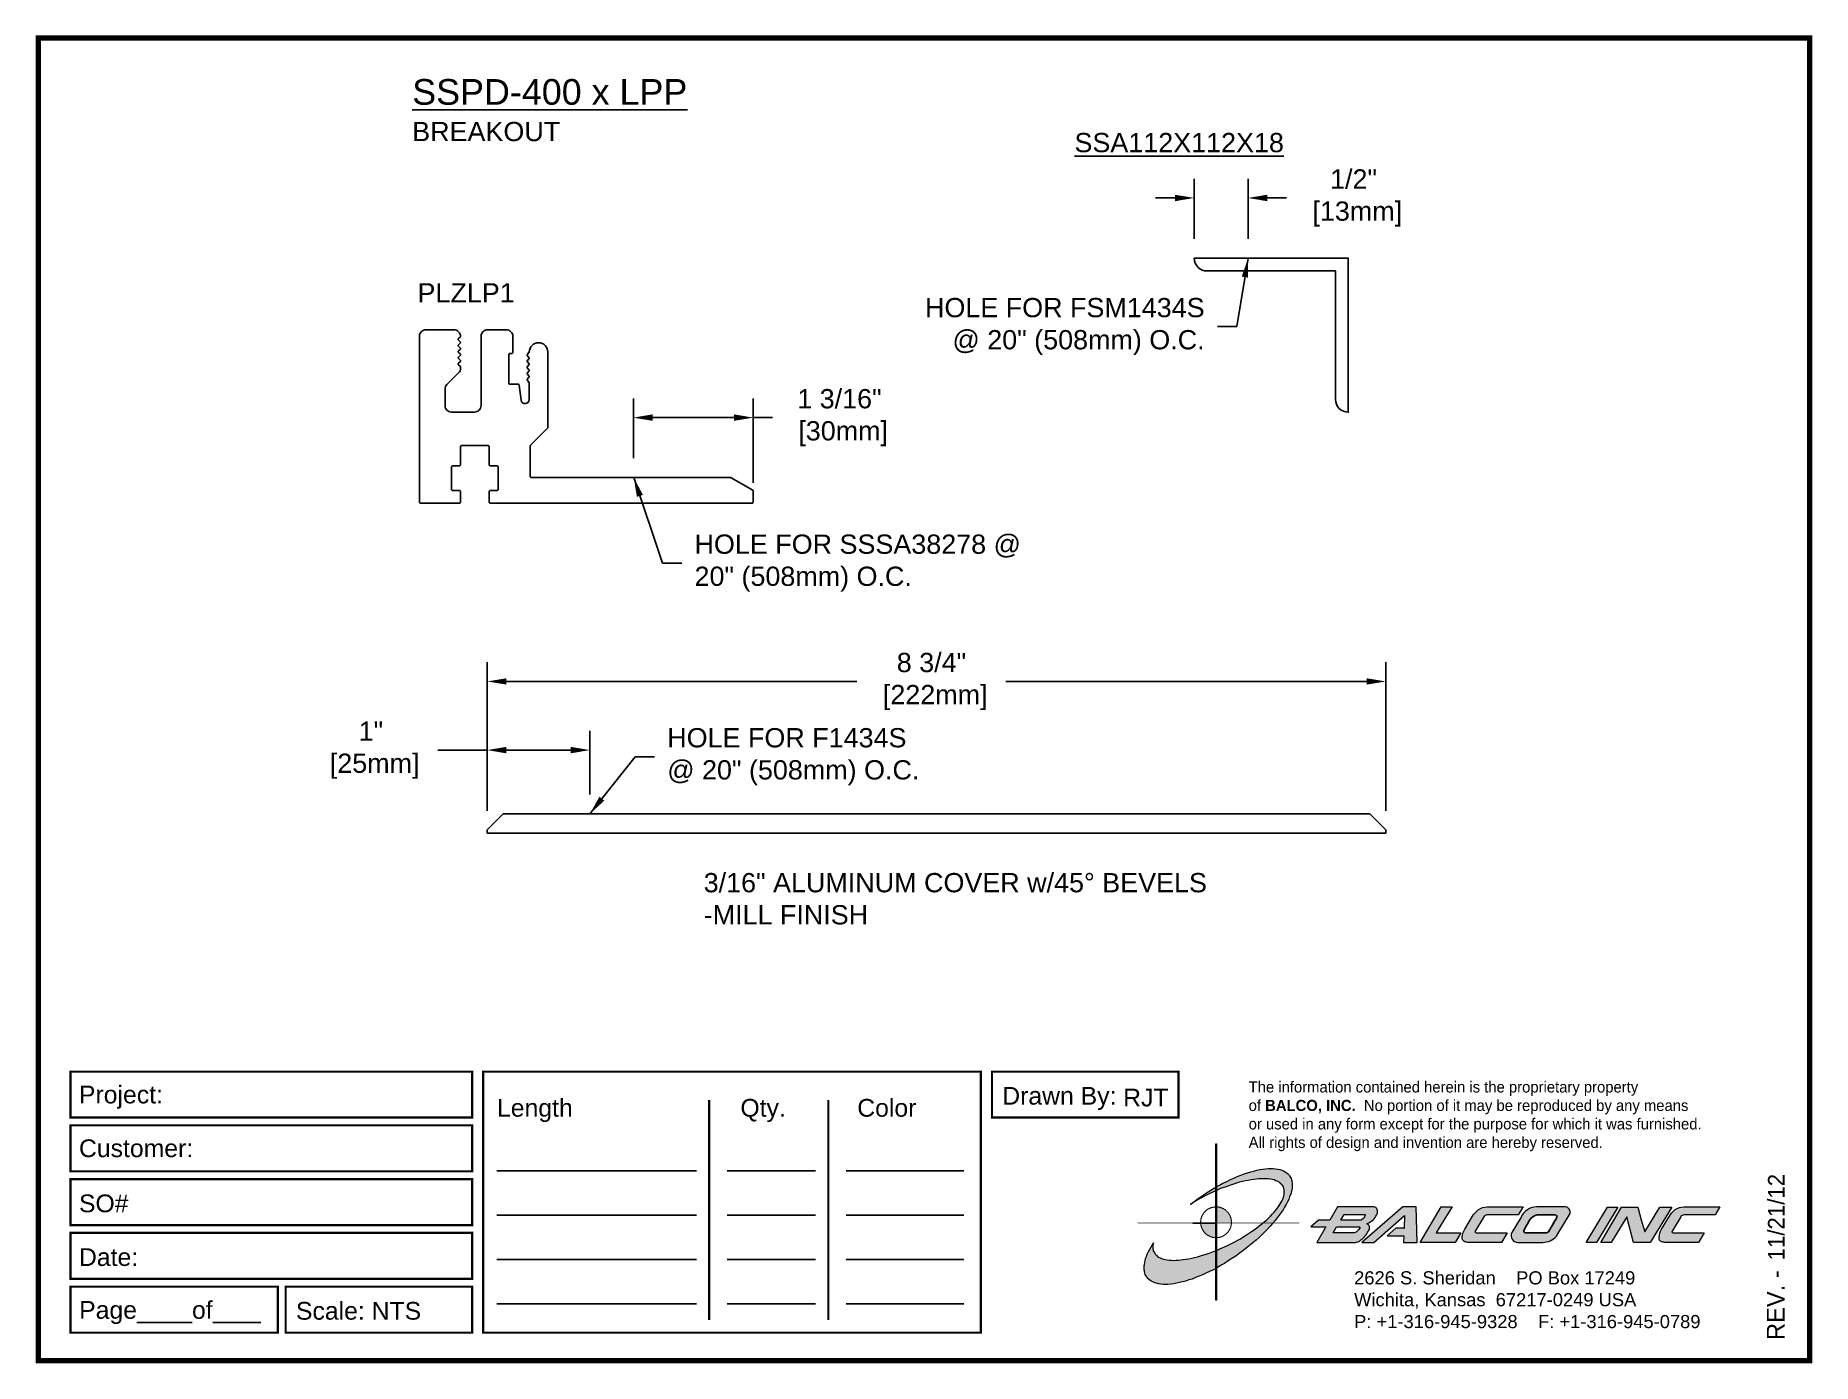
# Paper-space layout 'Layout2 (2)' of a CAD drawing. Header units: inches. Extents: x 0 to 10, y 0 to 7.5.
# The model-space entities are those that its viewports show. They can reach past a viewport. Long polylines and large blocks are cut down to what shows.
import ezdxf

# ---------------------------------------------------------------- set-up
doc = ezdxf.new("R2010")
doc.units = ezdxf.units.IN
doc.header["$MEASUREMENT"] = 0
for name, color, linetype in [('Border', 7, 'Continuous'), ('Dimensions', 3, 'Continuous'), ('Metals', 7, 'Continuous'), ('Text', 2, 'Continuous')]:
    doc.layers.add(name, color=color, linetype=linetype)
doc.styles.add('ARIAL', font='arial.ttf')
doc.styles.add('Copyright', font='ERASDEMI.TTF')
doc.dimstyles.new('Arial', dxfattribs={"dimtxt": 0.1875, "dimasz": 0.1875, "dimexe": 0.1875, "dimexo": 0.1875, "dimgap": 0.1875, "dimtad": 0, "dimtih": 1, "dimtoh": 1, "dimdec": 4, "dimzin": 0, "dimdsep": 46, "dimlunit": 4, "dimtxsty": 'ARIAL', "dimcen": 0.1875, "dimadec": 0, "dimazin": 0, "dimtfac": 1, "dimtdec": 4, "dimtofl": 0, "dimtmove": 0, "dimatfit": 3, "dimfxl": 0, "dimfrac": 2, "dimtolj": 1, "dimtzin": 0, "dimarcsym": 0})

# ---------------------------------------------------------------- blocks, each defined once
blk = doc.blocks.new('ACADlogo')
h = blk.add_hatch(color=256)
h.paths.add_polyline_path([(-3.346, 1.223), (-3.351, 1.223), (-3.351, 0.979), (-3.346, 0.982)])
h.paths.add_polyline_path([(-3.346, 0.961), (-3.351, 0.959), (-3.351, 0.868), (-3.346, 0.868)])
h.paths.add_polyline_path([(-3.346, 0.777), (-3.351, 0.777), (-3.351, 0.699), (-3.351, 0.695), (-3.35, 0.695), (-3.346, 0.695)])
h.paths.add_polyline_path([(-3.346, 0.864), (-3.346, 0.868), (-3.35, 0.868), (-3.351, 0.868), (-3.351, 0.777), (-3.346, 0.777), (-3.346, 0.778), (-3.348, 0.778)])
h.paths.add_polyline_path([(-3.346, 0.524), (-3.351, 0.521), (-3.351, 0.342), (-3.346, 0.342)])
h.paths.add_polyline_path([(-3.346, 0.695), (-3.351, 0.695), (-3.351, 0.621), (-3.346, 0.623)])
h.paths.add_polyline_path([(-3.346, 0.623), (-3.351, 0.621), (-3.351, 0.521), (-3.346, 0.524)])
h.paths.add_polyline_path([(-3.346, 0.982), (-3.351, 0.979), (-3.351, 0.959), (-3.346, 0.961)])
h = blk.add_hatch(color=175)
h.paths.add_polyline_path([(-3.518, 0.573), (-3.534, 0.571), (-3.548, 0.569), (-3.562, 0.567), (-3.576, 0.567), (-3.589, 0.566), (-3.602, 0.567), (-3.614, 0.568), (-3.625, 0.569), (-3.636, 0.572), (-3.646, 0.574), (-3.656, 0.577), (-3.664, 0.581), (-3.673, 0.585), (-3.682, 0.592), (-3.688, 0.598), (-3.694, 0.603), (-3.699, 0.614), (-3.703, 0.622), (-3.705, 0.631), (-3.706, 0.64), (-3.705, 0.648), (-3.705, 0.653), (-3.703, 0.659), (-3.702, 0.665), (-3.71, 0.652), (-3.717, 0.639), (-3.725, 0.626), (-3.731, 0.613), (-3.737, 0.601), (-3.741, 0.589), (-3.746, 0.577), (-3.749, 0.566), (-3.751, 0.555), (-3.753, 0.544), (-3.754, 0.538), (-3.754, 0.533), (-3.755, 0.523), (-3.754, 0.513), (-3.753, 0.508), (-3.752, 0.503), (-3.75, 0.494), (-3.748, 0.486), (-3.743, 0.477), (-3.74, 0.473), (-3.738, 0.469), (-3.734, 0.465), (-3.73, 0.461), (-3.723, 0.455), (-3.715, 0.449), (-3.706, 0.445), (-3.695, 0.44), (-3.685, 0.437), (-3.674, 0.434), (-3.661, 0.432), (-3.648, 0.431), (-3.634, 0.431), (-3.62, 0.431), (-3.604, 0.433), (-3.588, 0.435), (-3.572, 0.438), (-3.556, 0.441), (-3.538, 0.445), (-3.52, 0.449), (-3.503, 0.456), (-3.483, 0.461), (-3.464, 0.469), (-3.445, 0.477), (-3.426, 0.485), (-3.406, 0.494), (-3.385, 0.503), (-3.364, 0.514), (-3.351, 0.521), (-3.351, 0.621), (-3.364, 0.616), (-3.382, 0.609), (-3.4, 0.603), (-3.418, 0.598), (-3.436, 0.592), (-3.453, 0.587), (-3.47, 0.583), (-3.486, 0.579), (-3.503, 0.576)])
h.paths.add_polyline_path([(-3.215, 0.687), (-3.251, 0.667), (-3.289, 0.649), (-3.327, 0.631), (-3.346, 0.623), (-3.346, 0.524), (-3.343, 0.525), (-3.323, 0.537), (-3.302, 0.549), (-3.28, 0.563), (-3.259, 0.577), (-3.238, 0.59), (-3.218, 0.605), (-3.198, 0.62), (-3.179, 0.635), (-3.16, 0.65), (-3.141, 0.665), (-3.123, 0.681), (-3.106, 0.696), (-3.089, 0.712), (-3.074, 0.727), (-3.058, 0.743), (-3.043, 0.759), (-3.028, 0.777), (-3.085, 0.777), (-3.091, 0.772), (-3.105, 0.761), (-3.118, 0.75), (-3.134, 0.739), (-3.149, 0.729), (-3.165, 0.718), (-3.182, 0.707), (-3.198, 0.697)])
h.paths.add_polyline_path([(-2.921, 1.009), (-2.922, 1.015), (-2.924, 1.02), (-2.926, 1.029), (-2.931, 1.038), (-2.934, 1.043), (-2.936, 1.047), (-2.94, 1.05), (-2.943, 1.054), (-2.951, 1.06), (-2.959, 1.066), (-2.968, 1.071), (-2.978, 1.075), (-2.989, 1.079), (-3, 1.081), (-3.013, 1.083), (-3.026, 1.084), (-3.04, 1.084), (-3.054, 1.084), (-3.07, 1.083), (-3.085, 1.081), (-3.102, 1.079), (-3.118, 1.075), (-3.136, 1.07), (-3.153, 1.066), (-3.171, 1.06), (-3.191, 1.054), (-3.21, 1.047), (-3.229, 1.039), (-3.248, 1.031), (-3.268, 1.022), (-3.289, 1.012), (-3.31, 1.002), (-3.33, 0.991), (-3.346, 0.982), (-3.346, 0.961), (-3.323, 0.971), (-3.305, 0.978), (-3.287, 0.984), (-3.268, 0.991), (-3.251, 0.996), (-3.234, 1.002), (-3.216, 1.007), (-3.199, 1.011), (-3.182, 1.015), (-3.167, 1.018), (-3.15, 1.021), (-3.136, 1.023), (-3.121, 1.025), (-3.107, 1.026), (-3.093, 1.026), (-3.079, 1.027), (-3.067, 1.026), (-3.054, 1.026), (-3.043, 1.025), (-3.032, 1.022), (-3.022, 1.02), (-3.013, 1.016), (-3, 1.011), (-2.989, 1.005), (-2.983, 0.999), (-2.978, 0.994), (-2.973, 0.987), (-2.969, 0.981), (-2.967, 0.973), (-2.965, 0.965), (-2.964, 0.957), (-2.964, 0.949), (-2.964, 0.944), (-2.965, 0.94), (-2.967, 0.93), (-2.969, 0.921), (-2.973, 0.911), (-2.978, 0.901), (-2.983, 0.891), (-2.989, 0.881), (-2.996, 0.871), (-3.004, 0.86), (-3.012, 0.849), (-3.021, 0.838), (-3.032, 0.827), (-3.042, 0.816), (-3.053, 0.805), (-3.065, 0.794), (-3.077, 0.783), (-3.085, 0.777), (-3.028, 0.777), (-3.016, 0.791), (-3.004, 0.806), (-2.992, 0.822), (-2.981, 0.837), (-2.971, 0.852), (-2.962, 0.866), (-2.954, 0.882), (-2.946, 0.896), (-2.939, 0.91), (-2.934, 0.924), (-2.929, 0.938), (-2.926, 0.944), (-2.925, 0.951), (-2.922, 0.963), (-2.92, 0.975), (-2.92, 0.982), (-2.919, 0.987), (-2.92, 0.999), (-2.92, 1.005)])
h.paths.add_polyline_path([(-3.372, 0.966), (-3.393, 0.953), (-3.415, 0.94), (-3.435, 0.925), (-3.455, 0.911), (-3.475, 0.897), (-3.494, 0.882), (-3.468, 0.898), (-3.439, 0.915), (-3.41, 0.93), (-3.396, 0.938), (-3.38, 0.945), (-3.351, 0.959), (-3.351, 0.979)])
h = blk.add_hatch(color=256)
h.paths.add_polyline_path([(-3.268, 0.814), (-3.27, 0.819), (-3.273, 0.824), (-3.276, 0.828), (-3.279, 0.833), (-3.282, 0.837), (-3.286, 0.841), (-3.29, 0.845), (-3.294, 0.849), (-3.298, 0.852), (-3.303, 0.855), (-3.308, 0.858), (-3.313, 0.86), (-3.318, 0.863), (-3.323, 0.864), (-3.328, 0.866), (-3.334, 0.867), (-3.339, 0.868), (-3.345, 0.868), (-3.346, 0.868), (-3.346, 0.777), (-3.335, 0.777), (-3.262, 0.777), (-3.262, 0.781), (-3.262, 0.787), (-3.263, 0.792), (-3.264, 0.798), (-3.265, 0.803), (-3.266, 0.808)])
h.paths.add_polyline_path([(-3.351, 0.777), (-3.436, 0.777), (-3.435, 0.773), (-3.435, 0.768), (-3.434, 0.762), (-3.432, 0.757), (-3.431, 0.752), (-3.428, 0.747), (-3.426, 0.742), (-3.423, 0.737), (-3.42, 0.732), (-3.417, 0.728), (-3.414, 0.723), (-3.41, 0.719), (-3.406, 0.716), (-3.401, 0.712), (-3.397, 0.709), (-3.392, 0.706), (-3.387, 0.704), (-3.382, 0.701), (-3.377, 0.699), (-3.372, 0.698), (-3.367, 0.696), (-3.361, 0.695), (-3.356, 0.695), (-3.351, 0.695)])
h.paths.add_polyline_path([(-3.346, 0.868), (-3.35, 0.868), (-3.351, 0.868), (-3.351, 0.777), (-3.346, 0.777)])
h = blk.add_hatch(color=256)
h.paths.add_polyline_path([(-2.438, 0.844, 0.412988), (-2.461, 0.869), (-2.663, 0.869), (-2.707, 0.794), (-2.771, 0.794), (-2.815, 0.755), (-2.73, 0.755), (-2.781, 0.668), (-2.563, 0.668, 0.107996), (-2.538, 0.677, 0.108939), (-2.494, 0.724, 0.080345), (-2.483, 0.745, 0.419497), (-2.499, 0.773, 0.149928), (-2.447, 0.815, 0.134283)])
h.paths.add_polyline_path([(-2.507, 0.821, -0.209012), (-2.532, 0.794), (-2.538, 0.794), (-2.646, 0.794), (-2.627, 0.825), (-2.51, 0.825, -0.56619)], flags=16)
h.paths.add_polyline_path([(-2.538, 0.75, -0.241309), (-2.569, 0.722), (-2.688, 0.722), (-2.669, 0.755), (-2.541, 0.755, -0.56619)], flags=16)
for points in [[(-2.285, 0.819), (-2.287, 0.748), (-2.335, 0.748), (-2.383, 0.705), (-2.29, 0.705), (-2.292, 0.668), (-2.215, 0.668), (-2.221, 0.869), (-2.295, 0.869), (-2.527, 0.668), (-2.458, 0.668)], [(-2.018, 0.869), (-2.079, 0.869), (-2.198, 0.668), (-2, 0.668), (-1.968, 0.722), (-2.107, 0.722), (-2.085, 0.759), (-2.064, 0.794)], [(-1.617, 0.869), (-1.807, 0.869, 0.270182), (-1.896, 0.825), (-1.946, 0.742, 0.109019), (-1.961, 0.695, 0.340665), (-1.945, 0.672, 0.129907), (-1.923, 0.668), (-1.738, 0.668), (-1.706, 0.722), (-1.878, 0.722), (-1.882, 0.722, -0.601242), (-1.887, 0.731), (-1.838, 0.813, -0.253048), (-1.821, 0.823), (-1.645, 0.823)], [(-1.083, 0.867), (-1.14, 0.867), (-1.261, 0.667), (-1.26, 0.667), (-1.202, 0.667)], [(-0.96, 0.83), (-0.969, 0.867), (-1.061, 0.867), (-1.179, 0.667), (-1.12, 0.667), (-1.031, 0.812), (-0.995, 0.667), (-0.9, 0.667), (-0.778, 0.867), (-0.846, 0.867), (-0.931, 0.727), (-0.951, 0.795)], [(-0.507, 0.869), (-0.697, 0.869, 0.270182), (-0.786, 0.825), (-0.836, 0.742, 0.109019), (-0.85, 0.695, 0.340665), (-0.835, 0.672, 0.129907), (-0.812, 0.668), (-0.628, 0.668), (-0.595, 0.722), (-0.768, 0.722), (-0.772, 0.722, -0.601242), (-0.777, 0.731), (-0.728, 0.813, -0.253048), (-0.71, 0.823), (-0.534, 0.823)], [(-3.346, 0.623), (-3.351, 0.621), (-3.351, 0.521), (-3.346, 0.524)]]:
    blk.add_hatch(color=256).paths.add_polyline_path(points)
h = blk.add_hatch(color=256)
h.paths.add_polyline_path([(-1.377, 0.868), (-1.383, 0.868), (-1.383, 0.868), (-1.44, 0.868), (-1.492, 0.868), (-1.541, 0.868, 0.297712), (-1.628, 0.811), (-1.68, 0.723, 0.585116), (-1.646, 0.668), (-1.506, 0.668, 0.210586), (-1.429, 0.703), (-1.415, 0.726), (-1.389, 0.769), (-1.352, 0.831, 0.4352)])
h.paths.add_polyline_path([(-1.437, 0.823, -0.603783), (-1.428, 0.805), (-1.431, 0.801), (-1.434, 0.796), (-1.438, 0.789), (-1.474, 0.728, -0.229001), (-1.489, 0.722), (-1.494, 0.722), (-1.501, 0.722), (-1.597, 0.722), (-1.604, 0.722, -0.492401), (-1.613, 0.734), (-1.601, 0.757), (-1.591, 0.775), (-1.582, 0.791, -0.238368), (-1.535, 0.823)], flags=16)
for q in [(-3.48, 0.777), (-3.351, 0.642)]:
    blk.add_line((-3.351, 0.777), q)
at = {"color": 7, "lineweight": 0}
for points in [[(-3.351, 1.223), (-3.346, 1.223), (-3.346, 0.342), (-3.351, 0.342), (-3.351, 1.223)], [(-2.292, 0.668), (-2.215, 0.668), (-2.221, 0.869), (-2.295, 0.869), (-2.527, 0.668), (-2.458, 0.668), (-2.285, 0.819), (-2.287, 0.748), (-2.286, 0.748), (-2.335, 0.748), (-2.383, 0.705), (-2.29, 0.705), (-2.292, 0.668), (-2.292, 0.668)], [(-2.198, 0.668), (-2.079, 0.869), (-2.018, 0.869), (-2.064, 0.794), (-2.085, 0.759), (-2.107, 0.722), (-1.968, 0.722), (-2, 0.668), (-2.198, 0.668), (-2.198, 0.668)], [(-1.383, 0.868), (-1.383, 0.868)], [(-1.261, 0.667), (-1.14, 0.867), (-1.083, 0.867), (-1.202, 0.667), (-1.26, 0.667), (-1.261, 0.667), (-1.261, 0.667)], [(-0.9, 0.667), (-0.995, 0.667), (-1.031, 0.812), (-1.12, 0.667), (-1.179, 0.667), (-1.061, 0.867), (-0.969, 0.867), (-0.96, 0.83), (-0.951, 0.795), (-0.931, 0.727), (-0.846, 0.867), (-0.778, 0.867), (-0.9, 0.667), (-0.9, 0.667)]]:
    blk.add_lwpolyline(points, dxfattribs=at)
at = {"color": 175, "lineweight": 0}
blk.add_lwpolyline([(-2.926, 1.029), (-2.924, 1.02), (-2.922, 1.015), (-2.921, 1.009), (-2.92, 1.005), (-2.92, 0.999), (-2.919, 0.987), (-2.92, 0.982), (-2.92, 0.975), (-2.922, 0.963), (-2.925, 0.951), (-2.926, 0.944), (-2.929, 0.938), (-2.934, 0.924), (-2.939, 0.91), (-2.946, 0.896), (-2.954, 0.882), (-2.962, 0.866), (-2.971, 0.852), (-2.981, 0.837), (-2.992, 0.822), (-3.004, 0.806), (-3.016, 0.791), (-3.03, 0.775), (-3.043, 0.759), (-3.058, 0.743), (-3.074, 0.727), (-3.089, 0.712), (-3.106, 0.696), (-3.123, 0.681), (-3.141, 0.665), (-3.16, 0.65), (-3.179, 0.635), (-3.198, 0.62), (-3.218, 0.605), (-3.238, 0.59), (-3.259, 0.577), (-3.28, 0.563), (-3.302, 0.549), (-3.323, 0.537), (-3.343, 0.525), (-3.364, 0.514), (-3.385, 0.503), (-3.406, 0.494), (-3.426, 0.485), (-3.445, 0.477), (-3.464, 0.469), (-3.483, 0.461), (-3.503, 0.456), (-3.52, 0.449), (-3.538, 0.445), (-3.556, 0.441), (-3.572, 0.438), (-3.588, 0.435), (-3.604, 0.433), (-3.62, 0.431), (-3.634, 0.431), (-3.648, 0.431), (-3.661, 0.432), (-3.674, 0.434), (-3.685, 0.437), (-3.695, 0.44), (-3.706, 0.445), (-3.715, 0.449), (-3.723, 0.455), (-3.73, 0.461), (-3.734, 0.465), (-3.738, 0.469), (-3.74, 0.473), (-3.743, 0.477), (-3.748, 0.486), (-3.75, 0.494), (-3.752, 0.503), (-3.753, 0.508), (-3.754, 0.513), (-3.755, 0.523), (-3.754, 0.533), (-3.754, 0.538), (-3.753, 0.544), (-3.751, 0.555), (-3.749, 0.566), (-3.746, 0.577), (-3.741, 0.589), (-3.737, 0.601), (-3.731, 0.613), (-3.725, 0.626), (-3.717, 0.639), (-3.71, 0.652), (-3.702, 0.665), (-3.703, 0.659), (-3.705, 0.653), (-3.705, 0.648), (-3.706, 0.642), (-3.706, 0.637), (-3.705, 0.631), (-3.704, 0.626), (-3.703, 0.621), (-3.699, 0.614), (-3.695, 0.607), (-3.691, 0.6), (-3.688, 0.598), (-3.685, 0.595), (-3.679, 0.589), (-3.673, 0.585), (-3.664, 0.581), (-3.656, 0.577), (-3.646, 0.574), (-3.636, 0.572), (-3.625, 0.569), (-3.614, 0.568), (-3.602, 0.567), (-3.589, 0.566), (-3.576, 0.567), (-3.562, 0.567), (-3.548, 0.569), (-3.534, 0.571), (-3.518, 0.573), (-3.503, 0.576), (-3.486, 0.579), (-3.47, 0.583), (-3.453, 0.587), (-3.436, 0.592), (-3.418, 0.598), (-3.4, 0.603), (-3.382, 0.609), (-3.364, 0.616), (-3.345, 0.623), (-3.327, 0.631), (-3.289, 0.649), (-3.251, 0.667), (-3.215, 0.687), (-3.198, 0.697), (-3.182, 0.707), (-3.165, 0.718), (-3.149, 0.729), (-3.134, 0.739), (-3.118, 0.75), (-3.105, 0.761), (-3.091, 0.772), (-3.077, 0.783), (-3.065, 0.794), (-3.053, 0.805), (-3.042, 0.816), (-3.032, 0.827), (-3.021, 0.838), (-3.012, 0.849), (-3.004, 0.86), (-2.996, 0.871), (-2.989, 0.881), (-2.983, 0.891), (-2.978, 0.901), (-2.973, 0.911), (-2.969, 0.921), (-2.967, 0.93), (-2.965, 0.94), (-2.964, 0.944), (-2.964, 0.949), (-2.964, 0.957), (-2.965, 0.965), (-2.967, 0.973), (-2.969, 0.981), (-2.973, 0.987), (-2.978, 0.994), (-2.98, 0.996), (-2.983, 0.999), (-2.989, 1.005), (-2.997, 1.009), (-3.004, 1.013), (-3.013, 1.016), (-3.022, 1.02), (-3.032, 1.022), (-3.043, 1.025), (-3.054, 1.026), (-3.067, 1.026), (-3.079, 1.027), (-3.093, 1.026), (-3.107, 1.026), (-3.121, 1.025), (-3.136, 1.023), (-3.15, 1.021), (-3.167, 1.018), (-3.182, 1.015), (-3.199, 1.011), (-3.216, 1.007), (-3.234, 1.002), (-3.251, 0.996), (-3.268, 0.991), (-3.287, 0.984), (-3.305, 0.978), (-3.323, 0.971), (-3.342, 0.962), (-3.38, 0.945), (-3.396, 0.938), (-3.41, 0.93), (-3.439, 0.915), (-3.468, 0.898), (-3.494, 0.882), (-3.475, 0.897), (-3.455, 0.911), (-3.435, 0.925), (-3.415, 0.94), (-3.393, 0.953), (-3.372, 0.966), (-3.351, 0.979), (-3.33, 0.991), (-3.31, 1.002), (-3.289, 1.012), (-3.268, 1.022), (-3.248, 1.031), (-3.229, 1.039), (-3.21, 1.047), (-3.191, 1.054), (-3.171, 1.06), (-3.153, 1.066), (-3.136, 1.07), (-3.118, 1.075), (-3.102, 1.079), (-3.085, 1.081), (-3.07, 1.083), (-3.054, 1.084), (-3.04, 1.084), (-3.026, 1.084), (-3.013, 1.083), (-3, 1.081), (-2.989, 1.079), (-2.978, 1.075), (-2.968, 1.071), (-2.959, 1.066), (-2.951, 1.06), (-2.943, 1.054), (-2.94, 1.05), (-2.936, 1.047), (-2.934, 1.043), (-2.931, 1.038), (-2.926, 1.029), (-2.926, 1.029)], dxfattribs=at)
at = {"color": 7, "lineweight": 0, "const_width": 0.0064}
blk.add_lwpolyline([(-3.262, 0.781), (-3.262, 0.787), (-3.263, 0.792), (-3.264, 0.798), (-3.265, 0.803), (-3.266, 0.808), (-3.268, 0.814), (-3.27, 0.819), (-3.273, 0.824), (-3.276, 0.828), (-3.279, 0.833), (-3.282, 0.837), (-3.286, 0.841), (-3.29, 0.845), (-3.294, 0.849), (-3.298, 0.852), (-3.303, 0.855), (-3.308, 0.858), (-3.313, 0.86), (-3.318, 0.863), (-3.323, 0.864), (-3.328, 0.866), (-3.334, 0.867), (-3.339, 0.868), (-3.345, 0.868), (-3.35, 0.868), (-3.356, 0.868), (-3.361, 0.867), (-3.367, 0.866), (-3.372, 0.865), (-3.377, 0.863), (-3.382, 0.862), (-3.387, 0.859), (-3.392, 0.857), (-3.397, 0.854), (-3.401, 0.851), (-3.406, 0.847), (-3.41, 0.843), (-3.414, 0.839), (-3.417, 0.835), (-3.42, 0.831), (-3.423, 0.826), (-3.426, 0.821), (-3.428, 0.816), (-3.431, 0.811), (-3.432, 0.806), (-3.434, 0.801), (-3.435, 0.795), (-3.435, 0.79), (-3.436, 0.784), (-3.436, 0.779), (-3.435, 0.773), (-3.435, 0.768), (-3.434, 0.762), (-3.432, 0.757), (-3.431, 0.752), (-3.428, 0.747), (-3.426, 0.742), (-3.423, 0.737), (-3.42, 0.732), (-3.417, 0.728), (-3.414, 0.723), (-3.41, 0.719), (-3.406, 0.716), (-3.401, 0.712), (-3.397, 0.709), (-3.392, 0.706), (-3.387, 0.704), (-3.382, 0.701), (-3.377, 0.699), (-3.372, 0.698), (-3.367, 0.696), (-3.361, 0.695), (-3.356, 0.695), (-3.35, 0.695), (-3.345, 0.695), (-3.339, 0.695), (-3.334, 0.696), (-3.328, 0.697), (-3.323, 0.698), (-3.318, 0.7), (-3.313, 0.702), (-3.308, 0.705), (-3.303, 0.708), (-3.298, 0.711), (-3.294, 0.714), (-3.29, 0.718), (-3.286, 0.721), (-3.282, 0.726), (-3.279, 0.73), (-3.276, 0.734), (-3.273, 0.739), (-3.27, 0.744), (-3.268, 0.749), (-3.266, 0.754), (-3.265, 0.76), (-3.264, 0.765), (-3.263, 0.77), (-3.262, 0.776), (-3.262, 0.781)], dxfattribs=at)
at = {"color": 7, "lineweight": 0}
for points in [[(-2.447, 0.815, 0.130368), (-2.438, 0.843, 0.448367), (-2.463, 0.869), (-2.663, 0.869), (-2.707, 0.794), (-2.771, 0.794), (-2.815, 0.755), (-2.73, 0.755), (-2.781, 0.668), (-2.563, 0.668, 0.107996), (-2.538, 0.677, 0.108939), (-2.494, 0.724, 0.077395), (-2.484, 0.744, 0.430878), (-2.499, 0.773, 0.149928)], [(-2.507, 0.821, -0.209012), (-2.532, 0.794), (-2.538, 0.794), (-2.646, 0.794), (-2.627, 0.825), (-2.512, 0.825), (-2.509, 0.825, -0.531288)], [(-1.838, 0.813), (-1.887, 0.731, 0.587385), (-1.882, 0.722), (-1.878, 0.722), (-1.706, 0.722), (-1.738, 0.668), (-1.923, 0.668, -0.129907), (-1.945, 0.672, -0.349839), (-1.961, 0.696, -0.107341), (-1.946, 0.742), (-1.896, 0.825, -0.270182), (-1.807, 0.869), (-1.617, 0.869), (-1.645, 0.823), (-1.821, 0.823, 0.252436)], [(-1.68, 0.723, 0.585116), (-1.646, 0.668), (-1.506, 0.668, 0.210586), (-1.429, 0.703), (-1.415, 0.726), (-1.389, 0.769), (-1.352, 0.831, 0.4352), (-1.377, 0.868), (-1.383, 0.868), (-1.383, 0.868), (-1.44, 0.868), (-1.492, 0.868), (-1.541, 0.868, 0.297712), (-1.628, 0.811)], [(-0.728, 0.813), (-0.777, 0.731, 0.587385), (-0.772, 0.722), (-0.768, 0.722), (-0.595, 0.722), (-0.628, 0.668), (-0.812, 0.668, -0.129907), (-0.835, 0.672, -0.349839), (-0.85, 0.696, -0.107341), (-0.836, 0.742), (-0.786, 0.825, -0.270182), (-0.697, 0.869), (-0.507, 0.869), (-0.534, 0.823), (-0.71, 0.823, 0.252436)], [(-2.569, 0.722), (-2.688, 0.722), (-2.669, 0.755), (-2.543, 0.755), (-2.54, 0.755, -0.531288), (-2.538, 0.75, -0.241309)]]:
    blk.add_lwpolyline(points, format="xyb", close=True, dxfattribs=at)
blk.add_lwpolyline([(-1.437, 0.823), (-1.535, 0.823, 0.238368), (-1.582, 0.791), (-1.591, 0.775), (-1.601, 0.757), (-1.613, 0.734, 0.490298), (-1.604, 0.722), (-1.597, 0.722), (-1.501, 0.722), (-1.494, 0.722), (-1.489, 0.722, 0.229001), (-1.474, 0.728), (-1.438, 0.789), (-1.434, 0.796), (-1.431, 0.801), (-1.428, 0.805, 0.603783)], format="xyb", close=True)
blk.add_lwpolyline([(-2.879, 0.777, 0.00455, 0.00455, 0), (-3.791, 0.777, 0.00183, 0.00183, 0), (-3.791, 0.777, 0.00183, 0.00183, 0)], format="xyseb", dxfattribs=at)
blk = doc.blocks.new('Quantity Data')
at = {"layer": 'Border', "color": 253}
for p, q in [((2.755, 1.254), (3.881, 1.254)), ((4.054, 1.254), (4.553, 1.254)), ((4.725, 1.254), (5.389, 1.254)), ((2.755, 1.004), (3.881, 1.004)), ((4.054, 1.004), (4.553, 1.004)), ((4.725, 1.004), (5.389, 1.004)), ((2.755, 0.754), (3.881, 0.754)), ((4.054, 0.754), (4.553, 0.754)), ((4.725, 0.754), (5.389, 0.754)), ((2.755, 0.504), (3.881, 0.504)), ((4.054, 0.504), (4.553, 0.504)), ((4.725, 0.504), (5.389, 0.504))]:
    blk.add_line(p, q, dxfattribs=at)
at = {"layer": 'Border', "const_width": 0.0125}
blk.add_lwpolyline([(5.485, 0.341), (2.678, 0.341), (2.678, 1.813), (5.485, 1.813)], close=True, dxfattribs=at)
for points in [[(3.953, 1.653), (3.953, 0.412)], [(4.625, 1.653), (4.625, 0.412)]]:
    blk.add_lwpolyline(points, dxfattribs=at)
at = {"layer": 'Border', "style": 'ARIAL'}
for s, p in [('Length', (2.756, 1.559)), ('Qty.', (4.129, 1.559)), ('Color', (4.788, 1.559))]:
    blk.add_text(s, height=0.1, dxfattribs=at).set_placement(p)
blk = doc.blocks.new('Drawn By')
at = {"layer": 'Border', "const_width": 0.0125}
blk.add_lwpolyline([(5.38, 1.813), (6.432, 1.813), (6.432, 1.554), (5.38, 1.554)], close=True, dxfattribs=at)
at = {"layer": 'Border', "style": 'ARIAL'}
blk.add_text('Drawn By: ', height=0.1, dxfattribs=at).set_placement((5.438, 1.627))
blk.add_attdef('XXX', (6.12, 1.617), '', height=0.1, dxfattribs=at)
blk = doc.blocks.new('Project Info')
at = {"layer": 'Border', "const_width": 0.0125}
for points in [[(0.182, 1.813), (2.448, 1.813), (2.448, 1.554), (0.182, 1.554)], [(0.182, 1.51), (2.448, 1.51), (2.448, 1.251), (0.182, 1.251)], [(0.182, 1.207), (2.448, 1.207), (2.448, 0.947), (0.182, 0.947)], [(0.182, 0.904), (2.448, 0.904), (2.448, 0.644), (0.182, 0.644)], [(0.182, 0.6), (1.352, 0.6), (1.352, 0.341), (0.182, 0.341)], [(1.396, 0.6), (2.448, 0.6), (2.448, 0.341), (1.396, 0.341)]]:
    blk.add_lwpolyline(points, close=True, dxfattribs=at)
at = {"layer": 'Border', "style": 'ARIAL'}
for s, p in [('Project:', (0.23, 1.634)), ('Customer:', (0.23, 1.331)), ('SO#', (0.23, 1.02)), ('Date:', (0.23, 0.717)), ('Page%%u        %%uof%%u       ', (0.231, 0.419)), ('Scale: NTS', (1.454, 0.414))]:
    blk.add_text(s, height=0.1, dxfattribs=at).set_placement(p)
blk = doc.blocks.new('REV')
at = {"style": 'Copyright'}
blk.add_text('REV. -', height=0.1, rotation=90, dxfattribs=at).set_placement((-0.142, 0.117))
at = {"style": 'Copyright', "flags": 4}
blk.add_attdef('REVISIONDATE', (-0.142, 0.566), '', height=0.0938, rotation=90, dxfattribs=at)
blk = doc.blocks.new('SSA112X112X18')
blk.add_lwpolyline([(0, 0), (-1.5, 0), (-1.5, -1.5, 0.414214), (-1.375, -1.375), (-1.375, -0.125), (-0.125, -0.125, 0.414214)], format="xyb", close=True)
blk = doc.blocks.new('*D17')
at = {"layer": 'Defpoints', "color": 0}
for p in [(28.743, 5.357), (28.743, 4.774), (29.91, 4.534)]:
    blk.add_point(p, dxfattribs=at)
at = {"layer": 'Dimensions', "color": 0, "lineweight": -2}
for p, q in [((28.743, 4.961), (28.743, 5.545)), ((29.91, 4.721), (29.91, 5.545)), ((28.93, 5.357), (29.722, 5.357)), ((29.91, 5.357), (30.097, 5.357))]:
    blk.add_line(p, q, dxfattribs=at)
at = {"layer": 'Dimensions', "color": 0}
for points in [[(28.93, 5.389), (28.93, 5.326), (28.743, 5.357)], [(29.722, 5.389), (29.722, 5.326), (29.91, 5.357)]]:
    blk.add_solid(points, dxfattribs=at)
at = {"layer": 'Dimensions', "color": 0, "insert": (30.749, 5.357), "char_height": 0.1875, "attachment_point": 5, "style": 'ARIAL'}
blk.add_mtext('\\A1;1 3/16"\\P [30mm]', dxfattribs=at)
blk = doc.blocks.new('*D18')
at = {"layer": 'Defpoints', "color": 0}
for p in [(34.727, 7.496), (34.202, 6.91), (34.727, 6.91)]:
    blk.add_point(p, dxfattribs=at)
at = {"layer": 'Dimensions', "color": 0, "lineweight": -2}
for p, q in [((34.202, 7.097), (34.202, 7.683)), ((34.727, 7.097), (34.727, 7.683)), ((34.015, 7.496), (33.827, 7.496)), ((34.914, 7.496), (35.102, 7.496))]:
    blk.add_line(p, q, dxfattribs=at)
at = {"layer": 'Dimensions', "color": 0}
for points in [[(34.015, 7.527), (34.015, 7.464), (34.202, 7.496)], [(34.914, 7.527), (34.914, 7.464), (34.727, 7.496)]]:
    blk.add_solid(points, dxfattribs=at)
at = {"layer": 'Dimensions', "color": 0, "insert": (35.754, 7.496), "char_height": 0.1875, "attachment_point": 5, "style": 'ARIAL'}
blk.add_mtext('\\A1;1/2"\\P [13mm]', dxfattribs=at)
blk = doc.blocks.new('PLZLP1')
blk.add_lwpolyline([(1.247, 0.73, 0.198912), (1.25, 0.737), (1.25, 1.473, 1), (1.07, 1.473, -0.198912), (1.067, 1.466), (1.051, 1.45, 0.414214), (1.051, 1.436), (1.067, 1.42, -0.198912), (1.07, 1.413, -0.198912), (1.067, 1.406), (1.051, 1.39, 0.414214), (1.051, 1.376), (1.067, 1.36, -0.198912), (1.07, 1.353, -0.198912), (1.067, 1.346), (1.051, 1.33, 0.414214), (1.051, 1.316), (1.067, 1.3, -0.198912), (1.07, 1.293, -0.198912), (1.067, 1.286), (1.051, 1.27, 0.414214), (1.051, 1.256), (1.067, 1.24, -0.198912), (1.07, 1.233, -0.198912), (1.067, 1.226), (1.051, 1.21, 0.414214), (1.051, 1.196), (1.067, 1.18, -0.198912), (1.07, 1.173), (1.07, 1.01, -0.93609), (0.99, 1.005), (0.971, 1.149, 0.376062), (0.961, 1.158), (0.88, 1.158, -0.414214), (0.87, 1.168), (0.87, 1.448, -0.414214), (0.88, 1.458), (0.9, 1.458, 0.414214), (0.91, 1.468), (0.91, 1.626, 0.414214), (0.847, 1.688), (0.662, 1.688, 0.414214), (0.6, 1.626), (0.6, 0.951, -0.414214), (0.537, 0.888), (0.312, 0.888, -0.414214), (0.25, 0.951), (0.25, 1.112, -0.198912), (0.268, 1.156), (0.382, 1.27, 0.198912), (0.4, 1.314), (0.4, 1.326, 0.198912), (0.397, 1.333), (0.381, 1.348, -0.414214), (0.381, 1.363), (0.397, 1.378, 0.198912), (0.4, 1.386, 0.198912), (0.397, 1.393), (0.381, 1.408, -0.414214), (0.381, 1.423), (0.397, 1.438, 0.198912), (0.4, 1.446, 0.198912), (0.397, 1.453), (0.381, 1.468, -0.414214), (0.381, 1.483), (0.397, 1.498, 0.198912), (0.4, 1.506, 0.198912), (0.397, 1.513), (0.381, 1.528, -0.414214), (0.381, 1.543), (0.397, 1.558, 0.198912), (0.4, 1.566, 0.198912), (0.397, 1.573), (0.381, 1.588, -0.414214), (0.381, 1.603), (0.397, 1.618, 0.198912), (0.4, 1.626, 0.414214), (0.337, 1.688), (0.062, 1.688, 0.414214), (0, 1.626), (0, 0.01, 0.414214), (0.01, 0), (0.39, 0, 0.414214), (0.4, 0.01), (0.4, 0.115, 0.414214), (0.39, 0.125), (0.322, 0.125, -0.414214), (0.312, 0.135), (0.312, 0.355, -0.414214), (0.322, 0.365), (0.39, 0.365, 0.414214), (0.4, 0.375), (0.4, 0.553, -0.414214), (0.41, 0.563), (0.67, 0.563, -0.414214), (0.68, 0.553), (0.68, 0.375, 0.414214), (0.69, 0.365), (0.757, 0.365, -0.414214), (0.767, 0.355), (0.767, 0.135, -0.414214), (0.757, 0.125), (0.69, 0.125, 0.414214), (0.68, 0.115), (0.68, 0.01, 0.414214), (0.69, 0), (3.24, 0, 0.414214), (3.25, 0.01), (3.25, 0.119, 0.267949), (3.245, 0.128), (3.036, 0.249, 0.131652), (3.031, 0.25), (1.09, 0.25, -0.414214), (1.08, 0.26), (1.08, 0.558, -0.198912), (1.083, 0.565)], format="xyb", close=True)
blk = doc.blocks.new('*D24')
at = {"layer": 'Defpoints', "color": 0}
for p in [(36.067, 2.789), (27.32, 1.344), (36.067, 1.344)]:
    blk.add_point(p, dxfattribs=at)
at = {"layer": 'Dimensions', "color": 0, "lineweight": -2}
for p, q in [((27.32, 1.531), (27.32, 2.976)), ((36.067, 1.531), (36.067, 2.976)), ((27.507, 2.789), (30.92, 2.789)), ((35.88, 2.789), (32.37, 2.789))]:
    blk.add_line(p, q, dxfattribs=at)
at = {"layer": 'Dimensions', "color": 0}
for points in [[(27.507, 2.82), (27.507, 2.758), (27.32, 2.789)], [(35.88, 2.82), (35.88, 2.758), (36.067, 2.789)]]:
    blk.add_solid(points, dxfattribs=at)
at = {"layer": 'Dimensions', "color": 0, "insert": (31.645, 2.789), "char_height": 0.1875, "attachment_point": 5, "style": 'ARIAL'}
blk.add_mtext('\\A1;8 3/4"\\P [222mm]', dxfattribs=at)
blk = doc.blocks.new('*D25')
at = {"layer": 'Defpoints', "color": 0}
for p in [(28.32, 2.121), (28.32, 1.5), (27.32, 1.344)]:
    blk.add_point(p, dxfattribs=at)
at = {"layer": 'Dimensions', "color": 0, "lineweight": -2}
for p, q in [((27.32, 1.531), (27.32, 2.308)), ((28.32, 1.688), (28.32, 2.308)), ((27.32, 2.121), (26.84, 2.121)), ((28.132, 2.121), (27.507, 2.121))]:
    blk.add_line(p, q, dxfattribs=at)
at = {"layer": 'Dimensions', "color": 0}
for points in [[(27.507, 2.152), (27.507, 2.089), (27.32, 2.121)], [(28.132, 2.152), (28.132, 2.089), (28.32, 2.121)]]:
    blk.add_solid(points, dxfattribs=at)
at = {"layer": 'Dimensions', "color": 0, "insert": (26.188, 2.121), "char_height": 0.1875, "attachment_point": 5, "style": 'ARIAL'}
blk.add_mtext('\\A1;1"\\P [25mm]', dxfattribs=at)

msp = doc.modelspace()

# ---------------------------------------------------------------- linework, layer by layer
msp.add_lwpolyline([(27.31968, 1.31266), (36.06718, 1.31266), (36.06718, 1.34391), (35.91093, 1.50016), (27.47593, 1.50016), (27.31968, 1.34391)], close=True)

# ---------------------------------------------------------------- block references
at = {"layer": 'Metals', "xscale": -1}
msp.add_blockref('SSA112X112X18', (34.20246, 6.90969), dxfattribs=at)
at = {"layer": 'Metals'}
msp.add_blockref('PLZLP1', (26.65992, 4.52367), dxfattribs=at)

# ---------------------------------------------------------------- texts
at = {"layer": 'Text', "style": 'ARIAL'}
for s, insert, char_height, width, attachment_point in [('{\\LSSPD-400 x LPP\\P\\H0.75x;\\lBREAKOUT}', (26.59001, 8.65313), 0.25, 4.7396332, 1), ('{\\LSSA112X112X18}', (35.07589, 8.03344), 0.1875, 2.2451472, 6), ('\\A1;PLZLP1', (26.64152, 6.57213), 0.1875, 2.4899842, 4), ('HOLE FOR FSM1434S \\P@ 20" (508mm) O.C.', (34.30398, 6.24391), 0.1875, 3.9506446, 6), ('HOLE FOR SSSA38278 @\\P20" (508mm) O.C.', (29.33846, 3.94101), 0.1875, 3.6647516, 4), ('HOLE FOR F1434S\\P@ 20" (508mm) O.C.', (29.07276, 2.05649), 0.1875, 3.9506446, 4), ('3/16" ALUMINUM COVER w/45%%D BEVELS\\P-MILL FINISH', (29.4275, 0.67262), 0.1875, 7.9297767, 4)]:
    msp.add_mtext(s, dxfattribs=dict(at, insert=insert, char_height=char_height, width=width, attachment_point=attachment_point))

# ---------------------------------------------------------------- dimensions: what is measured, and where the dimension line sits
at = {"layer": 'Dimensions'}
for base, p1, p2, picture, middle in [((34.72669, 7.49555), (34.20246, 6.90969), (34.72669, 6.90969), '*D18', (35.75372, 7.49555)), ((28.74251, 5.35745), (29.90992, 4.53367), (28.74251, 4.77367), '*D17', (30.74945, 5.35745)), ((36.06718, 2.78888), (27.31968, 1.34391), (36.06718, 1.34391), '*D24', (31.64521, 2.78888)), ((28.31968, 2.12055), (27.31968, 1.34391), (28.31968, 1.50016), '*D25', (26.18765, 2.12055))]:
    dim = msp.add_linear_dim(base=base, p1=p1, p2=p2, dimstyle='Arial', override={"dimpost": '\\X'}, dxfattribs=at)
    dim.commit()
    dim.dimension.update_dxf_attribs({"geometry": picture, "text_midpoint": middle, "dimtype": 160})

# ---------------------------------------------------------------- leaders
at = {"layer": 'Text', "annotation_type": 0, "has_hookline": 1}
for points, hookline_direction, text_width in [([(34.72669, 6.90969), (34.61648, 6.24391), (34.42898, 6.24391)], 1, 2.68741), ([(28.74698, 4.77367), (29.02596, 3.94101), (29.21346, 3.94101)], 0, 3.14721), ([(28.31968, 1.50016), (28.76026, 2.05649), (28.94776, 2.05649)], 0, 2.41793)]:
    msp.add_leader(points, dimstyle='Arial', override={"dimgap": 0.125, "dimtad": 0}, dxfattribs=dict(at, hookline_direction=hookline_direction, text_width=text_width))

psp = doc.layouts.new('Layout2 (2)')

# ---------------------------------------------------------------- linework, layer by layer
at = {"const_width": 0.03}
psp.add_lwpolyline([(0, 7.461), (9.993, 7.461), (9.993, 0), (0, 0)], close=True, dxfattribs=at)

# ---------------------------------------------------------------- block references
at = {"layer": 'Border'}
for name, p in [('Project Info', (0, -0.182)), ('Quantity Data', (-0.168, -0.182)), ('ACADlogo', (9.993, 0))]:
    psp.add_blockref(name, p, dxfattribs=at)
for name, p, values in [('Drawn By', (0, -0.182), {'XXX': 'RJT'}), ('REV', (9.993, 0), {'REVISIONDATE': '11/21/12'})]:
    psp.add_blockref(name, p, dxfattribs=at).add_auto_attribs(values)

# ---------------------------------------------------------------- texts
at = {"insert": (6.828, 1.576), "char_height": 0.0625, "width": 50.295, "attachment_point": 1, "style": 'Copyright'}
psp.add_mtext('The information contained herein is the proprietary property\\Pof {\\fEras Bold ITC|b0|i0|c0|p34;BALCO, INC.}  No portion of it may be reproduced by any means\\Por used in any form except for the purpose for which it was furnished.\\PAll rights of design and invention are hereby reserved.', dxfattribs=at)
at = {"layer": 'Border', "insert": (7.423, 0.505), "char_height": 0.074, "width": 2.3438, "attachment_point": 1, "style": 'ARIAL'}
psp.add_mtext('2626 S. Sheridan    PO Box 17249\\PWichita, Kansas  67217-0249 USA \\PP: +1-316-945-9328    F: +1-316-945-0789', dxfattribs=at)

# ---------------------------------------------------------------- viewports
at = {"layer": '0'}
psp.add_viewport(center=(4.997, 3.73), size=(9.993, 7.46063), view_center_point=(31.57289, 2.61269), view_height=12.8755109, dxfattribs=at)

doc.saveas('drawing.dxf')
